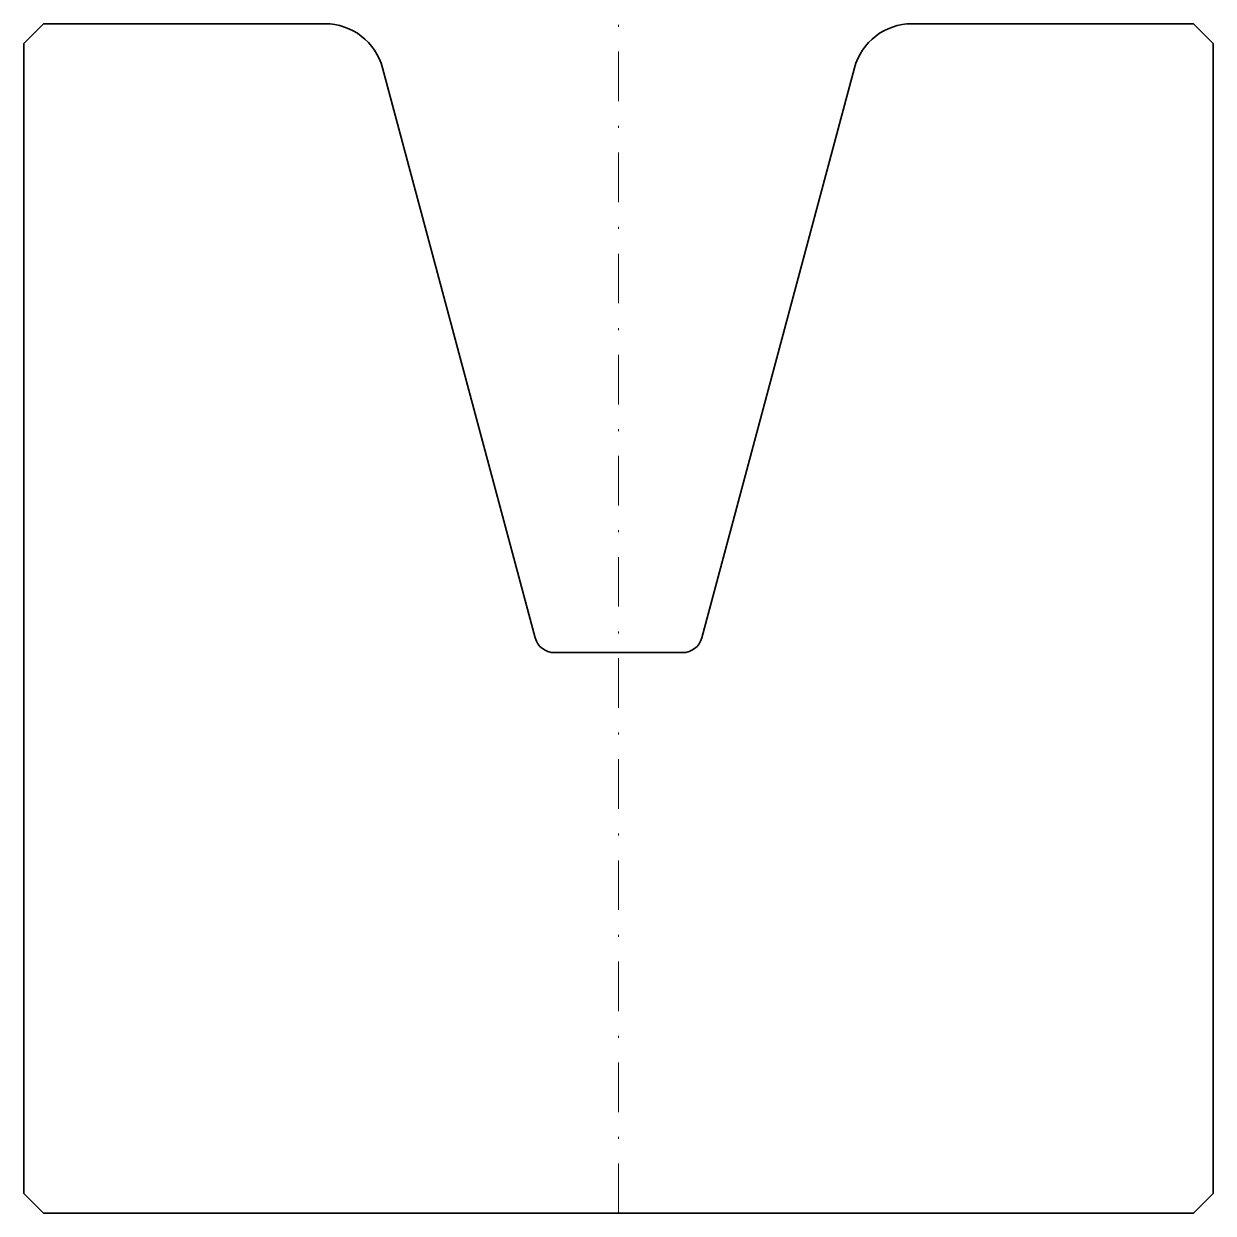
# Model space of a CAD drawing. Header units: millimetres. Extents: x -30 to 30, y -60 to 0.
import ezdxf

# ---------------------------------------------------------------- set-up
doc = ezdxf.new("R2010")
doc.units = ezdxf.units.MM
doc.header["$LTSCALE"] = 5
doc.linetypes.add('AUSGEZOGEN', pattern=[0])
doc.linetypes.add('DASHDOT', pattern=[1, 0.5, -0.25, 0, -0.25])
doc.layers.add('2', color=7, linetype='Continuous')

msp = doc.modelspace()

# ---------------------------------------------------------------- linework, layer by layer
at = {"layer": '2', "color": 7, "linetype": 'AUSGEZOGEN', "lineweight": 35}
for p, q in [((-30, -1), (-29, 0)), ((-29, 0), (-14.802, 0)), ((14.802, 0), (29, 0)), ((29, 0), (30, -1)), ((-30, -59), (-30, -1)), ((30, -1), (30, -59)), ((-11.904, -2.224), (-4.199, -30.981)), ((4.199, -30.981), (11.904, -2.224)), ((-3.233, -31.722), (3.233, -31.722)), ((-29, -60), (-30, -59)), ((30, -59), (29, -60)), ((29, -60), (-29, -60))]:
    msp.add_line(p, q, dxfattribs=at)
at = {"layer": '2', "color": 7, "linetype": 'DASHDOT', "lineweight": 18}
msp.add_line((0, -60), (0, 0), dxfattribs=at)
at = {"layer": '2', "color": 7, "linetype": 'AUSGEZOGEN', "lineweight": 35}
for centre, radius, start, end in [((-14.802, -3), 3, 15, 90), ((14.802, -3), 3, 90, 165), ((-3.233, -30.722), 1, 195, 270), ((3.233, -30.722), 1, 270, 345)]:
    msp.add_arc(centre, radius, start, end, dxfattribs=at)

doc.saveas('drawing.dxf')
